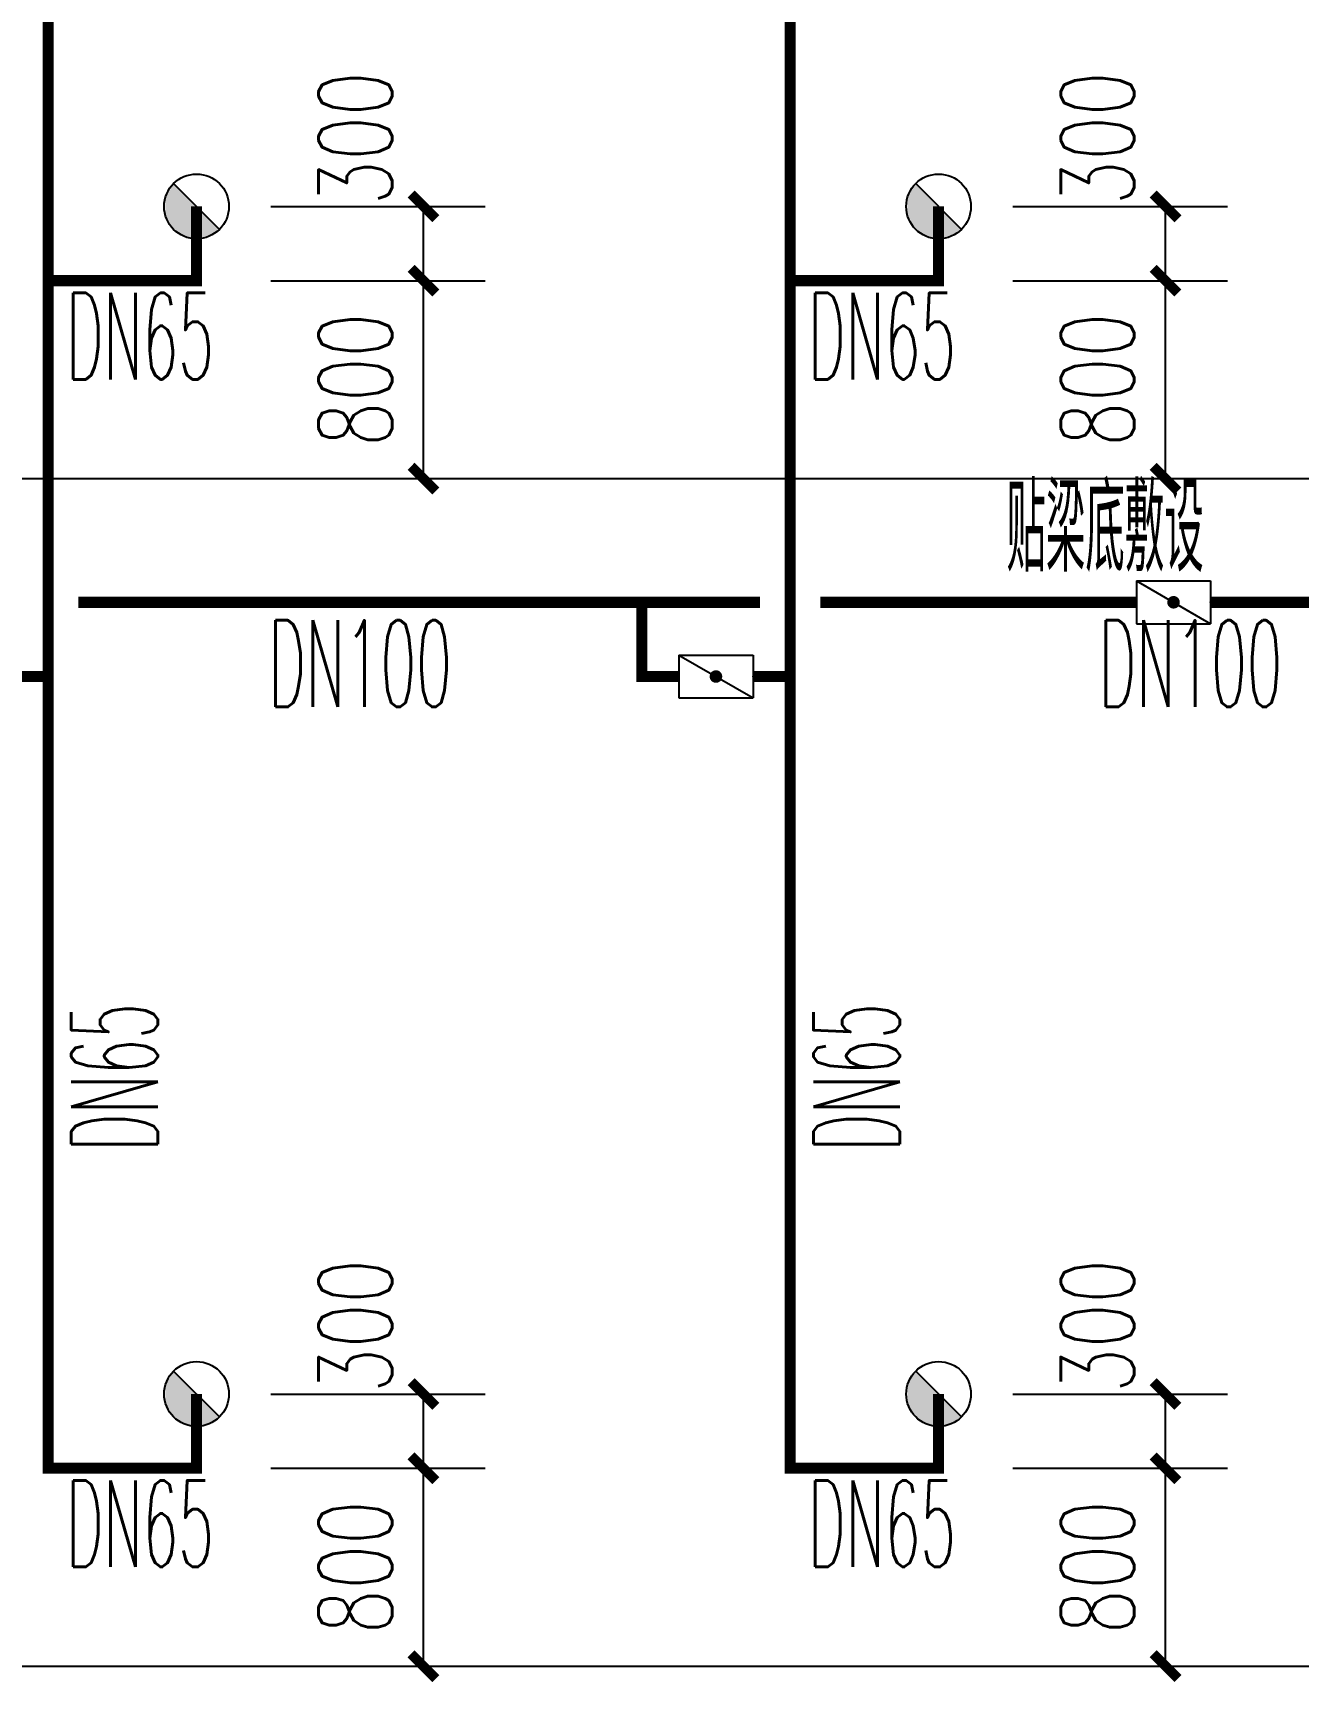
# Model space of a CAD drawing. Extents: x 1031190 to 1725648, y 733081 to 1571294.
# Drawn here: x 1327875 to 1332990, y 814144 to 820810 of the extents above; entities that cross this region are included whole.
import ezdxf

# ---------------------------------------------------------------- set-up
doc = ezdxf.new("R2010")
doc.units = 0
doc.header["$LTSCALE"] = 1000
doc.header["$MEASUREMENT"] = 0
for name, color, linetype in [('DIM_消防', 3, 'Continuous'), ('EQUIP_消火栓', 7, 'Continuous'), ('PIPE-不分区消火栓', 1, 'X'), ('TWT', 7, 'Continuous'), ('TWT_DIM', 3, 'Continuous'), ('VALVE_不分区消火栓', 7, 'Continuous')]:
    doc.layers.add(name, color=color, linetype=linetype)
doc.styles.add('_TCH_DIM_T3', font='SIMPLEX', dxfattribs={"width": 0.705882, "bigfont": 'GBCBIG'})
doc.styles.add('_TWT_SERIAL', font='simplex.shx', dxfattribs={"width": 0.6, "oblique": 10, "height": 3.5, "bigfont": 'aadri.shx'})
doc.styles.get("Standard").update_dxf_attribs({"font": 'gbenor.shx', "bigfont": 'gbcbig.shx'})
doc.linetypes.add('X', pattern='A,3,-0.2,["X",Standard,S=0.25,R=0,X=-0.1,Y=-0.115],-0.25', length=3.45)
doc.dimstyles.new('_TWT_ARCH&&100', dxfattribs={"dimtxt": 297.5, "dimasz": 100, "dimexe": 250, "dimexo": 300, "dimgap": 126.25, "dimtad": 1, "dimdec": 0, "dimzin": 0, "dimdsep": 46, "dimtxsty": '_TCH_DIM_T3', "dimblk": 'ARCHTICK', "dimcen": 0.09, "dimclrt": 7, "dimazin": 2, "dimtfac": 1, "dimtdec": 0, "dimtix": 1, "dimtmove": 2, "dimatfit": 3, "dimfxl": 0, "dimtolj": 1, "dimtzin": 0, "dimarcsym": 0})

# ---------------------------------------------------------------- blocks, each defined once
blk = doc.blocks.new('$TwtSys$00000386')
blk.add_line((-92.6, 92.6, 0), (92.6, -92.6, 0))
blk.add_circle((0, 0, 0), 131)
at = {"color": 0}
for points in [[(33.9, -126.5, 0), (-126.5, 33.9, 0), (92.6, -92.6, 0), (-92.6, 92.6, 0)], [(-33.9, -126.5, 0), (-126.5, -33.9, 0), (33.9, -126.5, 0), (-126.5, 33.9, 0)], [(-92.6, -92.6, 0), (-92.6, -92.6, 0), (-33.9, -126.5, 0), (-126.5, -33.9, 0)]]:
    blk.add_solid(points, dxfattribs=at)
at = {"flags": 9}
blk.add_attdef('A', (0, 0, 0), '', height=0.00524, dxfattribs=at)
blk = doc.blocks.new('_ArchTick')
at = {"color": 0, "linetype": 'ByBlock', "const_width": 0.4}
blk.add_lwpolyline([(-0.5, -0.5), (0.5, 0.5)], dxfattribs=at)
blk = doc.blocks.new('*D867')
at = {"layer": 'Defpoints', "color": 0}
for p in [(1331536.6, 815308.6), (1332454.1, 815308.6), (1331536.6, 815008.6)]:
    blk.add_point(p, dxfattribs=at)
at = {"layer": 'TWT_DIM', "color": 0, "lineweight": -2}
for p, q in [((1331836.6, 815308.6), (1332704.1, 815308.6)), ((1332454.1, 815008.6), (1332454.1, 815308.6)), ((1331836.6, 815008.6), (1332704.1, 815008.6))]:
    blk.add_line(p, q, dxfattribs=at)
at = {"layer": 'TWT_DIM', "color": 0, "lineweight": -2, "xscale": 100, "yscale": 100, "zscale": 100}
for p, rotation in [((1332454.1, 815308.6), 90), ((1332454.1, 815008.6), 270)]:
    blk.add_blockref('_ArchTick', p, dxfattribs=dict(at, rotation=rotation))
at = {"layer": 'TWT_DIM', "color": 7, "insert": (1332179.1, 815583.8), "char_height": 297.5, "attachment_point": 5, "rotation": 90, "style": '_TCH_DIM_T3'}
blk.add_mtext('\\A1;300', dxfattribs=at)
blk = doc.blocks.new('*D868')
at = {"layer": 'Defpoints', "color": 0}
for p in [(1331536.6, 815008.6), (1332454.1, 815008.6), (1331536.6, 814208.6)]:
    blk.add_point(p, dxfattribs=at)
at = {"layer": 'TWT_DIM', "color": 0, "lineweight": -2}
for p, q in [((1331836.6, 815008.6), (1332704.1, 815008.6)), ((1332454.1, 814208.6), (1332454.1, 815008.6)), ((1331836.6, 814208.6), (1332704.1, 814208.6))]:
    blk.add_line(p, q, dxfattribs=at)
at = {"layer": 'TWT_DIM', "color": 0, "lineweight": -2, "xscale": 100, "yscale": 100, "zscale": 100}
for p, rotation in [((1332454.1, 815008.6), 90), ((1332454.1, 814208.6), 270)]:
    blk.add_blockref('_ArchTick', p, dxfattribs=dict(at, rotation=rotation))
at = {"layer": 'TWT_DIM', "color": 7, "insert": (1332179.1, 814608.6), "char_height": 297.5, "attachment_point": 5, "rotation": 90, "style": '_TCH_DIM_T3'}
blk.add_mtext('\\A1;800', dxfattribs=at)
blk = doc.blocks.new('*D869')
at = {"layer": 'Defpoints', "color": 0}
for p in [(1328536.6, 815308.6), (1329454.1, 815308.6), (1328536.6, 815008.6)]:
    blk.add_point(p, dxfattribs=at)
at = {"layer": 'TWT_DIM', "color": 0, "lineweight": -2}
for p, q in [((1328836.6, 815308.6), (1329704.1, 815308.6)), ((1329454.1, 815008.6), (1329454.1, 815308.6)), ((1328836.6, 815008.6), (1329704.1, 815008.6))]:
    blk.add_line(p, q, dxfattribs=at)
at = {"layer": 'TWT_DIM', "color": 0, "lineweight": -2, "xscale": 100, "yscale": 100, "zscale": 100}
for p, rotation in [((1329454.1, 815308.6), 90), ((1329454.1, 815008.6), 270)]:
    blk.add_blockref('_ArchTick', p, dxfattribs=dict(at, rotation=rotation))
at = {"layer": 'TWT_DIM', "color": 7, "insert": (1329179.1, 815583.8), "char_height": 297.5, "attachment_point": 5, "rotation": 90, "style": '_TCH_DIM_T3'}
blk.add_mtext('\\A1;300', dxfattribs=at)
blk = doc.blocks.new('*D870')
at = {"layer": 'Defpoints', "color": 0}
for p in [(1328536.6, 815008.6), (1329454.1, 815008.6), (1328536.6, 814208.6)]:
    blk.add_point(p, dxfattribs=at)
at = {"layer": 'TWT_DIM', "color": 0, "lineweight": -2}
for p, q in [((1328836.6, 815008.6), (1329704.1, 815008.6)), ((1329454.1, 814208.6), (1329454.1, 815008.6)), ((1328836.6, 814208.6), (1329704.1, 814208.6))]:
    blk.add_line(p, q, dxfattribs=at)
at = {"layer": 'TWT_DIM', "color": 0, "lineweight": -2, "xscale": 100, "yscale": 100, "zscale": 100}
for p, rotation in [((1329454.1, 815008.6), 90), ((1329454.1, 814208.6), 270)]:
    blk.add_blockref('_ArchTick', p, dxfattribs=dict(at, rotation=rotation))
at = {"layer": 'TWT_DIM', "color": 7, "insert": (1329179.1, 814608.6), "char_height": 297.5, "attachment_point": 5, "rotation": 90, "style": '_TCH_DIM_T3'}
blk.add_mtext('\\A1;800', dxfattribs=at)
blk = doc.blocks.new('*D901')
at = {"layer": 'Defpoints', "color": 0}
for p in [(1331536.6, 820108.6), (1332454.1, 820108.6), (1331536.6, 819808.6)]:
    blk.add_point(p, dxfattribs=at)
at = {"layer": 'TWT_DIM', "color": 0, "lineweight": -2}
for p, q in [((1331836.6, 820108.6), (1332704.1, 820108.6)), ((1332454.1, 819808.6), (1332454.1, 820108.6)), ((1331836.6, 819808.6), (1332704.1, 819808.6))]:
    blk.add_line(p, q, dxfattribs=at)
at = {"layer": 'TWT_DIM', "color": 0, "lineweight": -2, "xscale": 100, "yscale": 100, "zscale": 100}
for p, rotation in [((1332454.1, 820108.6), 90), ((1332454.1, 819808.6), 270)]:
    blk.add_blockref('_ArchTick', p, dxfattribs=dict(at, rotation=rotation))
at = {"layer": 'TWT_DIM', "color": 7, "insert": (1332179.1, 820383.8), "char_height": 297.5, "attachment_point": 5, "rotation": 90, "style": '_TCH_DIM_T3'}
blk.add_mtext('\\A1;300', dxfattribs=at)
blk = doc.blocks.new('*D902')
at = {"layer": 'Defpoints', "color": 0}
for p in [(1331536.6, 819808.6), (1332454.1, 819808.6), (1331536.6, 819008.6)]:
    blk.add_point(p, dxfattribs=at)
at = {"layer": 'TWT_DIM', "color": 0, "lineweight": -2}
for p, q in [((1331836.6, 819808.6), (1332704.1, 819808.6)), ((1332454.1, 819008.6), (1332454.1, 819808.6)), ((1331836.6, 819008.6), (1332704.1, 819008.6))]:
    blk.add_line(p, q, dxfattribs=at)
at = {"layer": 'TWT_DIM', "color": 0, "lineweight": -2, "xscale": 100, "yscale": 100, "zscale": 100}
for p, rotation in [((1332454.1, 819808.6), 90), ((1332454.1, 819008.6), 270)]:
    blk.add_blockref('_ArchTick', p, dxfattribs=dict(at, rotation=rotation))
at = {"layer": 'TWT_DIM', "color": 7, "insert": (1332179.1, 819408.6), "char_height": 297.5, "attachment_point": 5, "rotation": 90, "style": '_TCH_DIM_T3'}
blk.add_mtext('\\A1;800', dxfattribs=at)
blk = doc.blocks.new('*D905')
at = {"layer": 'Defpoints', "color": 0}
for p in [(1328536.6, 820108.6), (1329454.1, 820108.6), (1328536.6, 819808.6)]:
    blk.add_point(p, dxfattribs=at)
at = {"layer": 'TWT_DIM', "color": 0, "lineweight": -2}
for p, q in [((1328836.6, 820108.6), (1329704.1, 820108.6)), ((1329454.1, 819808.6), (1329454.1, 820108.6)), ((1328836.6, 819808.6), (1329704.1, 819808.6))]:
    blk.add_line(p, q, dxfattribs=at)
at = {"layer": 'TWT_DIM', "color": 0, "lineweight": -2, "xscale": 100, "yscale": 100, "zscale": 100}
for p, rotation in [((1329454.1, 820108.6), 90), ((1329454.1, 819808.6), 270)]:
    blk.add_blockref('_ArchTick', p, dxfattribs=dict(at, rotation=rotation))
at = {"layer": 'TWT_DIM', "color": 7, "insert": (1329179.1, 820383.8), "char_height": 297.5, "attachment_point": 5, "rotation": 90, "style": '_TCH_DIM_T3'}
blk.add_mtext('\\A1;300', dxfattribs=at)
blk = doc.blocks.new('*D906')
at = {"layer": 'Defpoints', "color": 0}
for p in [(1328536.6, 819808.6), (1329454.1, 819808.6), (1328536.6, 819008.6)]:
    blk.add_point(p, dxfattribs=at)
at = {"layer": 'TWT_DIM', "color": 0, "lineweight": -2}
for p, q in [((1328836.6, 819808.6), (1329704.1, 819808.6)), ((1329454.1, 819008.6), (1329454.1, 819808.6)), ((1328836.6, 819008.6), (1329704.1, 819008.6))]:
    blk.add_line(p, q, dxfattribs=at)
at = {"layer": 'TWT_DIM', "color": 0, "lineweight": -2, "xscale": 100, "yscale": 100, "zscale": 100}
for p, rotation in [((1329454.1, 819808.6), 90), ((1329454.1, 819008.6), 270)]:
    blk.add_blockref('_ArchTick', p, dxfattribs=dict(at, rotation=rotation))
at = {"layer": 'TWT_DIM', "color": 7, "insert": (1329179.1, 819408.6), "char_height": 297.5, "attachment_point": 5, "rotation": 90, "style": '_TCH_DIM_T3'}
blk.add_mtext('\\A1;800', dxfattribs=at)
blk = doc.blocks.new('$VALVE$00000316')
for p, q in [((-124.8, 72.1), (124.8, -72.1)), ((-124.8, 72.1), (-124.8, -72.1)), ((-124.8, 72.1), (124.8, 72.1)), ((124.8, 72.1), (124.8, -72.1)), ((-124.8, -72.1), (124.8, -72.1))]:
    blk.add_line(p, q)
at = {"const_width": 21.1}
blk.add_lwpolyline([(-10.6, 0, 1), (10.6, 0, 1)], format="xyb", close=True, dxfattribs=at)
for p in [(-124.8, 0), (124.8, 0)]:
    blk.add_point(p)
at = {"color": 7, "flags": 9}
for tag in ['XSIZE', 'YSIZE']:
    blk.add_attdef(tag, (0, 0), '', height=0.5, dxfattribs=at)
blk = doc.blocks.new('*D1062')
at = {"layer": 'Defpoints', "color": 0}
for p in [(1331536.6, 815308.6), (1332454.1, 815308.6), (1331536.6, 815008.6)]:
    blk.add_point(p, dxfattribs=at)
at = {"layer": 'TWT_DIM', "color": 0, "lineweight": -2}
for p, q in [((1331836.6, 815308.6), (1332704.1, 815308.6)), ((1332454.1, 815008.6), (1332454.1, 815308.6)), ((1331836.6, 815008.6), (1332704.1, 815008.6))]:
    blk.add_line(p, q, dxfattribs=at)
at = {"layer": 'TWT_DIM', "color": 0, "lineweight": -2, "xscale": 100, "yscale": 100, "zscale": 100}
for p, rotation in [((1332454.1, 815308.6), 90), ((1332454.1, 815008.6), 270)]:
    blk.add_blockref('_ArchTick', p, dxfattribs=dict(at, rotation=rotation))
at = {"layer": 'TWT_DIM', "color": 7, "insert": (1332179.1, 815583.8), "char_height": 297.5, "attachment_point": 5, "rotation": 90, "style": '_TCH_DIM_T3'}
blk.add_mtext('\\A1;300', dxfattribs=at)
blk = doc.blocks.new('*D1063')
at = {"layer": 'Defpoints', "color": 0}
for p in [(1331536.6, 815008.6), (1332454.1, 815008.6), (1331536.6, 814208.6)]:
    blk.add_point(p, dxfattribs=at)
at = {"layer": 'TWT_DIM', "color": 0, "lineweight": -2}
for p, q in [((1331836.6, 815008.6), (1332704.1, 815008.6)), ((1332454.1, 814208.6), (1332454.1, 815008.6)), ((1331836.6, 814208.6), (1332704.1, 814208.6))]:
    blk.add_line(p, q, dxfattribs=at)
at = {"layer": 'TWT_DIM', "color": 0, "lineweight": -2, "xscale": 100, "yscale": 100, "zscale": 100}
for p, rotation in [((1332454.1, 815008.6), 90), ((1332454.1, 814208.6), 270)]:
    blk.add_blockref('_ArchTick', p, dxfattribs=dict(at, rotation=rotation))
at = {"layer": 'TWT_DIM', "color": 7, "insert": (1332179.1, 814608.6), "char_height": 297.5, "attachment_point": 5, "rotation": 90, "style": '_TCH_DIM_T3'}
blk.add_mtext('\\A1;800', dxfattribs=at)
blk = doc.blocks.new('*D1064')
at = {"layer": 'Defpoints', "color": 0}
for p in [(1328536.6, 815308.6), (1329454.1, 815308.6), (1328536.6, 815008.6)]:
    blk.add_point(p, dxfattribs=at)
at = {"layer": 'TWT_DIM', "color": 0, "lineweight": -2}
for p, q in [((1328836.6, 815308.6), (1329704.1, 815308.6)), ((1329454.1, 815008.6), (1329454.1, 815308.6)), ((1328836.6, 815008.6), (1329704.1, 815008.6))]:
    blk.add_line(p, q, dxfattribs=at)
at = {"layer": 'TWT_DIM', "color": 0, "lineweight": -2, "xscale": 100, "yscale": 100, "zscale": 100}
for p, rotation in [((1329454.1, 815308.6), 90), ((1329454.1, 815008.6), 270)]:
    blk.add_blockref('_ArchTick', p, dxfattribs=dict(at, rotation=rotation))
at = {"layer": 'TWT_DIM', "color": 7, "insert": (1329179.1, 815583.8), "char_height": 297.5, "attachment_point": 5, "rotation": 90, "style": '_TCH_DIM_T3'}
blk.add_mtext('\\A1;300', dxfattribs=at)
blk = doc.blocks.new('*D1065')
at = {"layer": 'Defpoints', "color": 0}
for p in [(1328536.6, 815008.6), (1329454.1, 815008.6), (1328536.6, 814208.6)]:
    blk.add_point(p, dxfattribs=at)
at = {"layer": 'TWT_DIM', "color": 0, "lineweight": -2}
for p, q in [((1328836.6, 815008.6), (1329704.1, 815008.6)), ((1329454.1, 814208.6), (1329454.1, 815008.6)), ((1328836.6, 814208.6), (1329704.1, 814208.6))]:
    blk.add_line(p, q, dxfattribs=at)
at = {"layer": 'TWT_DIM', "color": 0, "lineweight": -2, "xscale": 100, "yscale": 100, "zscale": 100}
for p, rotation in [((1329454.1, 815008.6), 90), ((1329454.1, 814208.6), 270)]:
    blk.add_blockref('_ArchTick', p, dxfattribs=dict(at, rotation=rotation))
at = {"layer": 'TWT_DIM', "color": 7, "insert": (1329179.1, 814608.6), "char_height": 297.5, "attachment_point": 5, "rotation": 90, "style": '_TCH_DIM_T3'}
blk.add_mtext('\\A1;800', dxfattribs=at)
blk = doc.blocks.new('*D1141')
at = {"layer": 'Defpoints', "color": 0}
for p in [(1331536.6, 820108.6), (1332454.1, 820108.6), (1331536.6, 819808.6)]:
    blk.add_point(p, dxfattribs=at)
at = {"layer": 'TWT_DIM', "color": 0, "lineweight": -2}
for p, q in [((1331836.6, 820108.6), (1332704.1, 820108.6)), ((1332454.1, 819808.6), (1332454.1, 820108.6)), ((1331836.6, 819808.6), (1332704.1, 819808.6))]:
    blk.add_line(p, q, dxfattribs=at)
at = {"layer": 'TWT_DIM', "color": 0, "lineweight": -2, "xscale": 100, "yscale": 100, "zscale": 100}
for p, rotation in [((1332454.1, 820108.6), 90), ((1332454.1, 819808.6), 270)]:
    blk.add_blockref('_ArchTick', p, dxfattribs=dict(at, rotation=rotation))
at = {"layer": 'TWT_DIM', "color": 7, "insert": (1332179.1, 820383.8), "char_height": 297.5, "attachment_point": 5, "rotation": 90, "style": '_TCH_DIM_T3'}
blk.add_mtext('\\A1;300', dxfattribs=at)
blk = doc.blocks.new('*D1142')
at = {"layer": 'Defpoints', "color": 0}
for p in [(1331536.6, 819808.6), (1332454.1, 819808.6), (1331536.6, 819008.6)]:
    blk.add_point(p, dxfattribs=at)
at = {"layer": 'TWT_DIM', "color": 0, "lineweight": -2}
for p, q in [((1331836.6, 819808.6), (1332704.1, 819808.6)), ((1332454.1, 819008.6), (1332454.1, 819808.6)), ((1331836.6, 819008.6), (1332704.1, 819008.6))]:
    blk.add_line(p, q, dxfattribs=at)
at = {"layer": 'TWT_DIM', "color": 0, "lineweight": -2, "xscale": 100, "yscale": 100, "zscale": 100}
for p, rotation in [((1332454.1, 819808.6), 90), ((1332454.1, 819008.6), 270)]:
    blk.add_blockref('_ArchTick', p, dxfattribs=dict(at, rotation=rotation))
at = {"layer": 'TWT_DIM', "color": 7, "insert": (1332179.1, 819408.6), "char_height": 297.5, "attachment_point": 5, "rotation": 90, "style": '_TCH_DIM_T3'}
blk.add_mtext('\\A1;800', dxfattribs=at)
blk = doc.blocks.new('*D1145')
at = {"layer": 'Defpoints', "color": 0}
for p in [(1328536.6, 820108.6), (1329454.1, 820108.6), (1328536.6, 819808.6)]:
    blk.add_point(p, dxfattribs=at)
at = {"layer": 'TWT_DIM', "color": 0, "lineweight": -2}
for p, q in [((1328836.6, 820108.6), (1329704.1, 820108.6)), ((1329454.1, 819808.6), (1329454.1, 820108.6)), ((1328836.6, 819808.6), (1329704.1, 819808.6))]:
    blk.add_line(p, q, dxfattribs=at)
at = {"layer": 'TWT_DIM', "color": 0, "lineweight": -2, "xscale": 100, "yscale": 100, "zscale": 100}
for p, rotation in [((1329454.1, 820108.6), 90), ((1329454.1, 819808.6), 270)]:
    blk.add_blockref('_ArchTick', p, dxfattribs=dict(at, rotation=rotation))
at = {"layer": 'TWT_DIM', "color": 7, "insert": (1329179.1, 820383.8), "char_height": 297.5, "attachment_point": 5, "rotation": 90, "style": '_TCH_DIM_T3'}
blk.add_mtext('\\A1;300', dxfattribs=at)
blk = doc.blocks.new('*D1146')
at = {"layer": 'Defpoints', "color": 0}
for p in [(1328536.6, 819808.6), (1329454.1, 819808.6), (1328536.6, 819008.6)]:
    blk.add_point(p, dxfattribs=at)
at = {"layer": 'TWT_DIM', "color": 0, "lineweight": -2}
for p, q in [((1328836.6, 819808.6), (1329704.1, 819808.6)), ((1329454.1, 819008.6), (1329454.1, 819808.6)), ((1328836.6, 819008.6), (1329704.1, 819008.6))]:
    blk.add_line(p, q, dxfattribs=at)
at = {"layer": 'TWT_DIM', "color": 0, "lineweight": -2, "xscale": 100, "yscale": 100, "zscale": 100}
for p, rotation in [((1329454.1, 819808.6), 90), ((1329454.1, 819008.6), 270)]:
    blk.add_blockref('_ArchTick', p, dxfattribs=dict(at, rotation=rotation))
at = {"layer": 'TWT_DIM', "color": 7, "insert": (1329179.1, 819408.6), "char_height": 297.5, "attachment_point": 5, "rotation": 90, "style": '_TCH_DIM_T3'}
blk.add_mtext('\\A1;800', dxfattribs=at)
blk = doc.blocks.new('*D1301')
at = {"layer": 'Defpoints', "color": 0}
for p in [(1331536.6, 815308.6), (1332454.1, 815308.6), (1331536.6, 815008.6)]:
    blk.add_point(p, dxfattribs=at)
at = {"layer": 'TWT_DIM', "color": 0, "lineweight": -2}
for p, q in [((1331836.6, 815308.6), (1332704.1, 815308.6)), ((1332454.1, 815008.6), (1332454.1, 815308.6)), ((1331836.6, 815008.6), (1332704.1, 815008.6))]:
    blk.add_line(p, q, dxfattribs=at)
at = {"layer": 'TWT_DIM', "color": 0, "lineweight": -2, "xscale": 100, "yscale": 100, "zscale": 100}
for p, rotation in [((1332454.1, 815308.6), 90), ((1332454.1, 815008.6), 270)]:
    blk.add_blockref('_ArchTick', p, dxfattribs=dict(at, rotation=rotation))
at = {"layer": 'TWT_DIM', "color": 7, "insert": (1332179.1, 815583.8), "char_height": 297.5, "attachment_point": 5, "rotation": 90, "style": '_TCH_DIM_T3'}
blk.add_mtext('\\A1;300', dxfattribs=at)
blk = doc.blocks.new('*D1302')
at = {"layer": 'Defpoints', "color": 0}
for p in [(1331536.6, 815008.6), (1332454.1, 815008.6), (1331536.6, 814208.6)]:
    blk.add_point(p, dxfattribs=at)
at = {"layer": 'TWT_DIM', "color": 0, "lineweight": -2}
for p, q in [((1331836.6, 815008.6), (1332704.1, 815008.6)), ((1332454.1, 814208.6), (1332454.1, 815008.6)), ((1331836.6, 814208.6), (1332704.1, 814208.6))]:
    blk.add_line(p, q, dxfattribs=at)
at = {"layer": 'TWT_DIM', "color": 0, "lineweight": -2, "xscale": 100, "yscale": 100, "zscale": 100}
for p, rotation in [((1332454.1, 815008.6), 90), ((1332454.1, 814208.6), 270)]:
    blk.add_blockref('_ArchTick', p, dxfattribs=dict(at, rotation=rotation))
at = {"layer": 'TWT_DIM', "color": 7, "insert": (1332179.1, 814608.6), "char_height": 297.5, "attachment_point": 5, "rotation": 90, "style": '_TCH_DIM_T3'}
blk.add_mtext('\\A1;800', dxfattribs=at)
blk = doc.blocks.new('*D1303')
at = {"layer": 'Defpoints', "color": 0}
for p in [(1328536.6, 815308.6), (1329454.1, 815308.6), (1328536.6, 815008.6)]:
    blk.add_point(p, dxfattribs=at)
at = {"layer": 'TWT_DIM', "color": 0, "lineweight": -2}
for p, q in [((1328836.6, 815308.6), (1329704.1, 815308.6)), ((1329454.1, 815008.6), (1329454.1, 815308.6)), ((1328836.6, 815008.6), (1329704.1, 815008.6))]:
    blk.add_line(p, q, dxfattribs=at)
at = {"layer": 'TWT_DIM', "color": 0, "lineweight": -2, "xscale": 100, "yscale": 100, "zscale": 100}
for p, rotation in [((1329454.1, 815308.6), 90), ((1329454.1, 815008.6), 270)]:
    blk.add_blockref('_ArchTick', p, dxfattribs=dict(at, rotation=rotation))
at = {"layer": 'TWT_DIM', "color": 7, "insert": (1329179.1, 815583.8), "char_height": 297.5, "attachment_point": 5, "rotation": 90, "style": '_TCH_DIM_T3'}
blk.add_mtext('\\A1;300', dxfattribs=at)
blk = doc.blocks.new('*D1304')
at = {"layer": 'Defpoints', "color": 0}
for p in [(1328536.6, 815008.6), (1329454.1, 815008.6), (1328536.6, 814208.6)]:
    blk.add_point(p, dxfattribs=at)
at = {"layer": 'TWT_DIM', "color": 0, "lineweight": -2}
for p, q in [((1328836.6, 815008.6), (1329704.1, 815008.6)), ((1329454.1, 814208.6), (1329454.1, 815008.6)), ((1328836.6, 814208.6), (1329704.1, 814208.6))]:
    blk.add_line(p, q, dxfattribs=at)
at = {"layer": 'TWT_DIM', "color": 0, "lineweight": -2, "xscale": 100, "yscale": 100, "zscale": 100}
for p, rotation in [((1329454.1, 815008.6), 90), ((1329454.1, 814208.6), 270)]:
    blk.add_blockref('_ArchTick', p, dxfattribs=dict(at, rotation=rotation))
at = {"layer": 'TWT_DIM', "color": 7, "insert": (1329179.1, 814608.6), "char_height": 297.5, "attachment_point": 5, "rotation": 90, "style": '_TCH_DIM_T3'}
blk.add_mtext('\\A1;800', dxfattribs=at)
blk = doc.blocks.new('*D1380')
at = {"layer": 'Defpoints', "color": 0}
for p in [(1331536.6, 820108.6), (1332454.1, 820108.6), (1331536.6, 819808.6)]:
    blk.add_point(p, dxfattribs=at)
at = {"layer": 'TWT_DIM', "color": 0, "lineweight": -2}
for p, q in [((1331836.6, 820108.6), (1332704.1, 820108.6)), ((1332454.1, 819808.6), (1332454.1, 820108.6)), ((1331836.6, 819808.6), (1332704.1, 819808.6))]:
    blk.add_line(p, q, dxfattribs=at)
at = {"layer": 'TWT_DIM', "color": 0, "lineweight": -2, "xscale": 100, "yscale": 100, "zscale": 100}
for p, rotation in [((1332454.1, 820108.6), 90), ((1332454.1, 819808.6), 270)]:
    blk.add_blockref('_ArchTick', p, dxfattribs=dict(at, rotation=rotation))
at = {"layer": 'TWT_DIM', "color": 7, "insert": (1332179.1, 820383.8), "char_height": 297.5, "attachment_point": 5, "rotation": 90, "style": '_TCH_DIM_T3'}
blk.add_mtext('\\A1;300', dxfattribs=at)
blk = doc.blocks.new('*D1381')
at = {"layer": 'Defpoints', "color": 0}
for p in [(1331536.6, 819808.6), (1332454.1, 819808.6), (1331536.6, 819008.6)]:
    blk.add_point(p, dxfattribs=at)
at = {"layer": 'TWT_DIM', "color": 0, "lineweight": -2}
for p, q in [((1331836.6, 819808.6), (1332704.1, 819808.6)), ((1332454.1, 819008.6), (1332454.1, 819808.6)), ((1331836.6, 819008.6), (1332704.1, 819008.6))]:
    blk.add_line(p, q, dxfattribs=at)
at = {"layer": 'TWT_DIM', "color": 0, "lineweight": -2, "xscale": 100, "yscale": 100, "zscale": 100}
for p, rotation in [((1332454.1, 819808.6), 90), ((1332454.1, 819008.6), 270)]:
    blk.add_blockref('_ArchTick', p, dxfattribs=dict(at, rotation=rotation))
at = {"layer": 'TWT_DIM', "color": 7, "insert": (1332179.1, 819408.6), "char_height": 297.5, "attachment_point": 5, "rotation": 90, "style": '_TCH_DIM_T3'}
blk.add_mtext('\\A1;800', dxfattribs=at)
blk = doc.blocks.new('*D1384')
at = {"layer": 'Defpoints', "color": 0}
for p in [(1328536.6, 820108.6), (1329454.1, 820108.6), (1328536.6, 819808.6)]:
    blk.add_point(p, dxfattribs=at)
at = {"layer": 'TWT_DIM', "color": 0, "lineweight": -2}
for p, q in [((1328836.6, 820108.6), (1329704.1, 820108.6)), ((1329454.1, 819808.6), (1329454.1, 820108.6)), ((1328836.6, 819808.6), (1329704.1, 819808.6))]:
    blk.add_line(p, q, dxfattribs=at)
at = {"layer": 'TWT_DIM', "color": 0, "lineweight": -2, "xscale": 100, "yscale": 100, "zscale": 100}
for p, rotation in [((1329454.1, 820108.6), 90), ((1329454.1, 819808.6), 270)]:
    blk.add_blockref('_ArchTick', p, dxfattribs=dict(at, rotation=rotation))
at = {"layer": 'TWT_DIM', "color": 7, "insert": (1329179.1, 820383.8), "char_height": 297.5, "attachment_point": 5, "rotation": 90, "style": '_TCH_DIM_T3'}
blk.add_mtext('\\A1;300', dxfattribs=at)
blk = doc.blocks.new('*D1385')
at = {"layer": 'Defpoints', "color": 0}
for p in [(1328536.6, 819808.6), (1329454.1, 819808.6), (1328536.6, 819008.6)]:
    blk.add_point(p, dxfattribs=at)
at = {"layer": 'TWT_DIM', "color": 0, "lineweight": -2}
for p, q in [((1328836.6, 819808.6), (1329704.1, 819808.6)), ((1329454.1, 819008.6), (1329454.1, 819808.6)), ((1328836.6, 819008.6), (1329704.1, 819008.6))]:
    blk.add_line(p, q, dxfattribs=at)
at = {"layer": 'TWT_DIM', "color": 0, "lineweight": -2, "xscale": 100, "yscale": 100, "zscale": 100}
for p, rotation in [((1329454.1, 819808.6), 90), ((1329454.1, 819008.6), 270)]:
    blk.add_blockref('_ArchTick', p, dxfattribs=dict(at, rotation=rotation))
at = {"layer": 'TWT_DIM', "color": 7, "insert": (1329179.1, 819408.6), "char_height": 297.5, "attachment_point": 5, "rotation": 90, "style": '_TCH_DIM_T3'}
blk.add_mtext('\\A1;800', dxfattribs=at)

msp = doc.modelspace()

# ---------------------------------------------------------------- hatches: boundary and pattern name
at = {"layer": 'PIPE-不分区消火栓'}
for points in [[(1328536.6, 819808.6), (1328536.6, 819786.1), (1328559.1, 819786.1)], [(1328536.6, 819808.6), (1328559.1, 819808.6), (1328559.1, 819786.1)], [(1328536.6, 819808.6), (1328536.6, 819786.1), (1328559.1, 819786.1)], [(1328536.6, 819808.6), (1328559.1, 819808.6), (1328559.1, 819786.1)], [(1328536.6, 819808.6), (1328536.6, 819786.1), (1328559.1, 819786.1)], [(1328536.6, 819808.6), (1328559.1, 819808.6), (1328559.1, 819786.1)], [(1331536.6, 819808.6), (1331536.6, 819786.1), (1331559.1, 819786.1)], [(1331536.6, 819808.6), (1331559.1, 819808.6), (1331559.1, 819786.1)], [(1331536.6, 819808.6), (1331536.6, 819786.1), (1331559.1, 819786.1)], [(1331536.6, 819808.6), (1331559.1, 819808.6), (1331559.1, 819786.1)], [(1331536.6, 819808.6), (1331536.6, 819786.1), (1331559.1, 819786.1)], [(1331536.6, 819808.6), (1331559.1, 819808.6), (1331559.1, 819786.1)], [(1330336.6, 818208.6), (1330336.6, 818186.1), (1330314.1, 818186.1)], [(1330336.6, 818208.6), (1330314.1, 818208.6), (1330314.1, 818186.1)], [(1330336.6, 818208.6), (1330336.6, 818186.1), (1330314.1, 818186.1)], [(1330336.6, 818208.6), (1330314.1, 818208.6), (1330314.1, 818186.1)], [(1330336.6, 818208.6), (1330336.6, 818186.1), (1330314.1, 818186.1)], [(1330336.6, 818208.6), (1330314.1, 818208.6), (1330314.1, 818186.1)], [(1327936.6, 815008.6), (1327914.1, 815008.6), (1327914.1, 814986.1)], [(1327936.6, 815008.6), (1327936.6, 814986.1), (1327914.1, 814986.1)], [(1327936.6, 815008.6), (1327914.1, 815008.6), (1327914.1, 814986.1)], [(1327936.6, 815008.6), (1327936.6, 814986.1), (1327914.1, 814986.1)], [(1327936.6, 815008.6), (1327914.1, 815008.6), (1327914.1, 814986.1)], [(1327936.6, 815008.6), (1327936.6, 814986.1), (1327914.1, 814986.1)], [(1328536.6, 815008.6), (1328536.6, 814986.1), (1328559.1, 814986.1)], [(1328536.6, 815008.6), (1328559.1, 815008.6), (1328559.1, 814986.1)], [(1328536.6, 815008.6), (1328536.6, 814986.1), (1328559.1, 814986.1)], [(1328536.6, 815008.6), (1328559.1, 815008.6), (1328559.1, 814986.1)], [(1328536.6, 815008.6), (1328536.6, 814986.1), (1328559.1, 814986.1)], [(1328536.6, 815008.6), (1328559.1, 815008.6), (1328559.1, 814986.1)], [(1330936.6, 815008.6), (1330914.1, 815008.6), (1330914.1, 814986.1)], [(1330936.6, 815008.6), (1330936.6, 814986.1), (1330914.1, 814986.1)], [(1330936.6, 815008.6), (1330914.1, 815008.6), (1330914.1, 814986.1)], [(1330936.6, 815008.6), (1330936.6, 814986.1), (1330914.1, 814986.1)], [(1330936.6, 815008.6), (1330914.1, 815008.6), (1330914.1, 814986.1)], [(1330936.6, 815008.6), (1330936.6, 814986.1), (1330914.1, 814986.1)], [(1331536.6, 815008.6), (1331536.6, 814986.1), (1331559.1, 814986.1)], [(1331536.6, 815008.6), (1331559.1, 815008.6), (1331559.1, 814986.1)], [(1331536.6, 815008.6), (1331536.6, 814986.1), (1331559.1, 814986.1)], [(1331536.6, 815008.6), (1331559.1, 815008.6), (1331559.1, 814986.1)], [(1331536.6, 815008.6), (1331536.6, 814986.1), (1331559.1, 814986.1)], [(1331536.6, 815008.6), (1331559.1, 815008.6), (1331559.1, 814986.1)]]:
    msp.add_hatch(color=256, dxfattribs=at).paths.add_polyline_path(points)

# ---------------------------------------------------------------- linework, layer by layer
at = {"layer": 'PIPE-不分区消火栓', "const_width": 45}
for points in [[(1327936.6, 819808.6), (1327936.6, 821808.6)], [(1327936.6, 819808.6), (1327936.6, 821808.6)], [(1327936.6, 819808.6), (1327936.6, 821808.6)], [(1330936.6, 819808.6), (1330936.6, 821808.6)], [(1330936.6, 819808.6), (1330936.6, 821808.6)], [(1330936.6, 819808.6), (1330936.6, 821808.6)], [(1328536.6, 819808.6), (1328536.6, 820108.6)], [(1328536.6, 819808.6), (1328536.6, 820108.6)], [(1328536.6, 819808.6), (1328536.6, 820108.6)], [(1331536.6, 819808.6), (1331536.6, 820108.6)], [(1331536.6, 819808.6), (1331536.6, 820108.6)], [(1331536.6, 819808.6), (1331536.6, 820108.6)], [(1327936.6, 818208.6), (1327936.6, 819808.6)], [(1327936.6, 819808.6), (1328536.6, 819808.6)], [(1327936.6, 818208.6), (1327936.6, 819808.6)], [(1327936.6, 819808.6), (1328536.6, 819808.6)], [(1327936.6, 818208.6), (1327936.6, 819808.6)], [(1327936.6, 819808.6), (1328536.6, 819808.6)], [(1330936.6, 818208.6), (1330936.6, 819808.6)], [(1330936.6, 819808.6), (1331536.6, 819808.6)], [(1330936.6, 818208.6), (1330936.6, 819808.6)], [(1330936.6, 819808.6), (1331536.6, 819808.6)], [(1330936.6, 818208.6), (1330936.6, 819808.6)], [(1330936.6, 819808.6), (1331536.6, 819808.6)], [(1328059.1, 818508.6), (1330336.6, 818508.6)], [(1328059.1, 818508.6), (1330336.6, 818508.6)], [(1328059.1, 818508.6), (1330336.6, 818508.6)], [(1330336.6, 818208.6), (1330336.6, 818508.6)], [(1330336.6, 818508.6), (1330814.1, 818508.6)], [(1330336.6, 818208.6), (1330336.6, 818508.6)], [(1330336.6, 818508.6), (1330814.1, 818508.6)], [(1330336.6, 818208.6), (1330336.6, 818508.6)], [(1330336.6, 818508.6), (1330814.1, 818508.6)], [(1331059.1, 818508.6), (1332336.7, 818508.6)], [(1331059.1, 818508.6), (1332336.7, 818508.6)], [(1331059.1, 818508.6), (1332336.7, 818508.6)], [(1332636.3, 818508.6), (1333936.6, 818508.6)], [(1332636.3, 818508.6), (1333936.6, 818508.6)], [(1332636.3, 818508.6), (1333936.6, 818508.6)], [(1327936.6, 818208.6), (1327786.4, 818208.6)], [(1327936.6, 818208.6), (1327786.4, 818208.6)], [(1327936.6, 818208.6), (1327786.4, 818208.6)], [(1327936.6, 815008.6), (1327936.6, 818208.6)], [(1327936.6, 815008.6), (1327936.6, 818208.6)], [(1327936.6, 815008.6), (1327936.6, 818208.6)], [(1330486.8, 818208.6), (1330336.6, 818208.6)], [(1330486.8, 818208.6), (1330336.6, 818208.6)], [(1330486.8, 818208.6), (1330336.6, 818208.6)], [(1330936.6, 818208.6), (1330786.4, 818208.6)], [(1330936.6, 818208.6), (1330786.4, 818208.6)], [(1330936.6, 818208.6), (1330786.4, 818208.6)], [(1330936.6, 815008.6), (1330936.6, 818208.6)], [(1330936.6, 815008.6), (1330936.6, 818208.6)], [(1330936.6, 815008.6), (1330936.6, 818208.6)], [(1328536.6, 815008.6), (1328536.6, 815308.6)], [(1328536.6, 815008.6), (1328536.6, 815308.6)], [(1328536.6, 815008.6), (1328536.6, 815308.6)], [(1331536.6, 815008.6), (1331536.6, 815308.6)], [(1331536.6, 815008.6), (1331536.6, 815308.6)], [(1331536.6, 815008.6), (1331536.6, 815308.6)], [(1327936.6, 815008.6), (1328536.6, 815008.6)], [(1327936.6, 815008.6), (1328536.6, 815008.6)], [(1327936.6, 815008.6), (1328536.6, 815008.6)], [(1330936.6, 815008.6), (1331536.6, 815008.6)], [(1330936.6, 815008.6), (1331536.6, 815008.6)], [(1330936.6, 815008.6), (1331536.6, 815008.6)]]:
    msp.add_lwpolyline(points, dxfattribs=at)
at = {"layer": 'TWT'}
for p, q in [((1285112.3, 819008.6), (1355074.7, 819008.6)), ((1285112.3, 819008.6), (1355074.7, 819008.6)), ((1285112.3, 819008.6), (1355074.7, 819008.6)), ((1285112.3, 814208.6), (1355074.7, 814208.6)), ((1285112.3, 814208.6), (1355074.7, 814208.6)), ((1285112.3, 814208.6), (1355074.7, 814208.6))]:
    msp.add_line(p, q, dxfattribs=at)

# ---------------------------------------------------------------- block references
at = {"layer": 'EQUIP_消火栓'}
for p in [(1328536.6, 820108.6), (1328536.6, 820108.6), (1328536.6, 820108.6), (1331536.6, 820108.6), (1331536.6, 820108.6), (1331536.6, 820108.6), (1328536.6, 815308.6), (1328536.6, 815308.6), (1328536.6, 815308.6), (1331536.6, 815308.6), (1331536.6, 815308.6), (1331536.6, 815308.6)]:
    msp.add_blockref('$TwtSys$00000386', p, dxfattribs=at)
at = {"layer": 'VALVE_不分区消火栓', "xscale": 1.2, "yscale": 1.2, "zscale": 1.2}
msp.add_blockref('$VALVE$00000316', (1332486.5, 818508.6), dxfattribs=at)
msp.add_blockref('$VALVE$00000316', (1332486.5, 818508.6), dxfattribs=at)
msp.add_blockref('$VALVE$00000316', (1332486.5, 818508.6), dxfattribs=at)
at = {"layer": 'VALVE_不分区消火栓', "xscale": -1.2, "yscale": -1.2, "zscale": 1.2, "rotation": 180}
msp.add_blockref('$VALVE$00000316', (1330636.6, 818208.6), dxfattribs=at)
msp.add_blockref('$VALVE$00000316', (1330636.6, 818208.6), dxfattribs=at)
msp.add_blockref('$VALVE$00000316', (1330636.6, 818208.6), dxfattribs=at)

# ---------------------------------------------------------------- texts
at = {"layer": 'DIM_消防', "color": 7, "style": '_TWT_SERIAL', "width": 0.48}
for s, p in [('DN65', (1328009.3, 819409.4)), ('DN65', (1328009.3, 819409.4)), ('DN65', (1328009.3, 819409.4)), ('DN65', (1331009.3, 819409.4)), ('DN65', (1331009.3, 819409.4)), ('DN65', (1331009.3, 819409.4)), ('贴梁底敷设', (1331810.9, 818632.6)), ('贴梁底敷设', (1331810.9, 818632.6)), ('贴梁底敷设', (1331810.9, 818632.6)), ('DN100', (1328826.7, 818086)), ('DN100', (1328826.7, 818086)), ('DN100', (1328826.7, 818086)), ('DN100', (1332184.6, 818086)), ('DN100', (1332184.6, 818086)), ('DN100', (1332184.6, 818086)), ('DN65', (1328009.3, 814609.4)), ('DN65', (1328009.3, 814609.4)), ('DN65', (1328009.3, 814609.4)), ('DN65', (1331009.3, 814609.4)), ('DN65', (1331009.3, 814609.4)), ('DN65', (1331009.3, 814609.4))]:
    msp.add_text(s, height=350, dxfattribs=at).set_placement(p)
for p in [(1328380.3, 816289.9), (1328380.3, 816289.9), (1328380.3, 816289.9), (1331380.3, 816289.9), (1331380.3, 816289.9), (1331380.3, 816289.9)]:
    msp.add_text('DN65', height=350, rotation=90, dxfattribs=at).set_placement(p)

# ---------------------------------------------------------------- dimensions: what is measured, and where the dimension line sits
at = {"layer": 'TWT_DIM'}
for base, p1, p2, picture, middle in [((1329454.1, 820108.6), (1328536.6, 819808.6), (1328536.6, 820108.6), '*D905', (1329179.1, 820383.8)), ((1329454.1, 820108.6), (1328536.6, 819808.6), (1328536.6, 820108.6), '*D1145', (1329179.1, 820383.8)), ((1329454.1, 820108.6), (1328536.6, 819808.6), (1328536.6, 820108.6), '*D1384', (1329179.1, 820383.8)), ((1332454.1, 820108.6), (1331536.6, 819808.6), (1331536.6, 820108.6), '*D901', (1332179.1, 820383.8)), ((1332454.1, 820108.6), (1331536.6, 819808.6), (1331536.6, 820108.6), '*D1141', (1332179.1, 820383.8)), ((1332454.1, 820108.6), (1331536.6, 819808.6), (1331536.6, 820108.6), '*D1380', (1332179.1, 820383.8)), ((1329454.1, 815308.6), (1328536.6, 815008.6), (1328536.6, 815308.6), '*D869', (1329179.1, 815583.8)), ((1329454.1, 815308.6), (1328536.6, 815008.6), (1328536.6, 815308.6), '*D1064', (1329179.1, 815583.8)), ((1329454.1, 815308.6), (1328536.6, 815008.6), (1328536.6, 815308.6), '*D1303', (1329179.1, 815583.8)), ((1332454.1, 815308.6), (1331536.6, 815008.6), (1331536.6, 815308.6), '*D867', (1332179.1, 815583.8)), ((1332454.1, 815308.6), (1331536.6, 815008.6), (1331536.6, 815308.6), '*D1062', (1332179.1, 815583.8)), ((1332454.1, 815308.6), (1331536.6, 815008.6), (1331536.6, 815308.6), '*D1301', (1332179.1, 815583.8))]:
    dim = msp.add_linear_dim(base=base, p1=p1, p2=p2, angle=90, dimstyle='_TWT_ARCH&&100', dxfattribs=at)
    dim.commit()
    dim.dimension.update_dxf_attribs({"geometry": picture, "text_midpoint": middle, "dimtype": 161})
for p1, p2, picture, middle in [((1328536.6, 819008.6), (1328536.6, 819808.6), '*D906', (1329179.1, 819408.6)), ((1328536.6, 819008.6), (1328536.6, 819808.6), '*D1146', (1329179.1, 819408.6)), ((1328536.6, 819008.6), (1328536.6, 819808.6), '*D1385', (1329179.1, 819408.6)), ((1331536.6, 819008.6), (1331536.6, 819808.6), '*D902', (1332179.1, 819408.6)), ((1331536.6, 819008.6), (1331536.6, 819808.6), '*D1142', (1332179.1, 819408.6)), ((1331536.6, 819008.6), (1331536.6, 819808.6), '*D1381', (1332179.1, 819408.6)), ((1328536.6, 814208.6), (1328536.6, 815008.6), '*D870', (1329179.1, 814608.6)), ((1328536.6, 814208.6), (1328536.6, 815008.6), '*D1065', (1329179.1, 814608.6)), ((1328536.6, 814208.6), (1328536.6, 815008.6), '*D1304', (1329179.1, 814608.6)), ((1331536.6, 814208.6), (1331536.6, 815008.6), '*D868', (1332179.1, 814608.6)), ((1331536.6, 814208.6), (1331536.6, 815008.6), '*D1063', (1332179.1, 814608.6)), ((1331536.6, 814208.6), (1331536.6, 815008.6), '*D1302', (1332179.1, 814608.6))]:
    dim = msp.add_aligned_dim(p1=p1, p2=p2, distance=-917.4, dimstyle='_TWT_ARCH&&100', dxfattribs=at)
    dim.commit()
    dim.dimension.update_dxf_attribs({"geometry": picture, "text_midpoint": middle})

doc.saveas('drawing.dxf')
